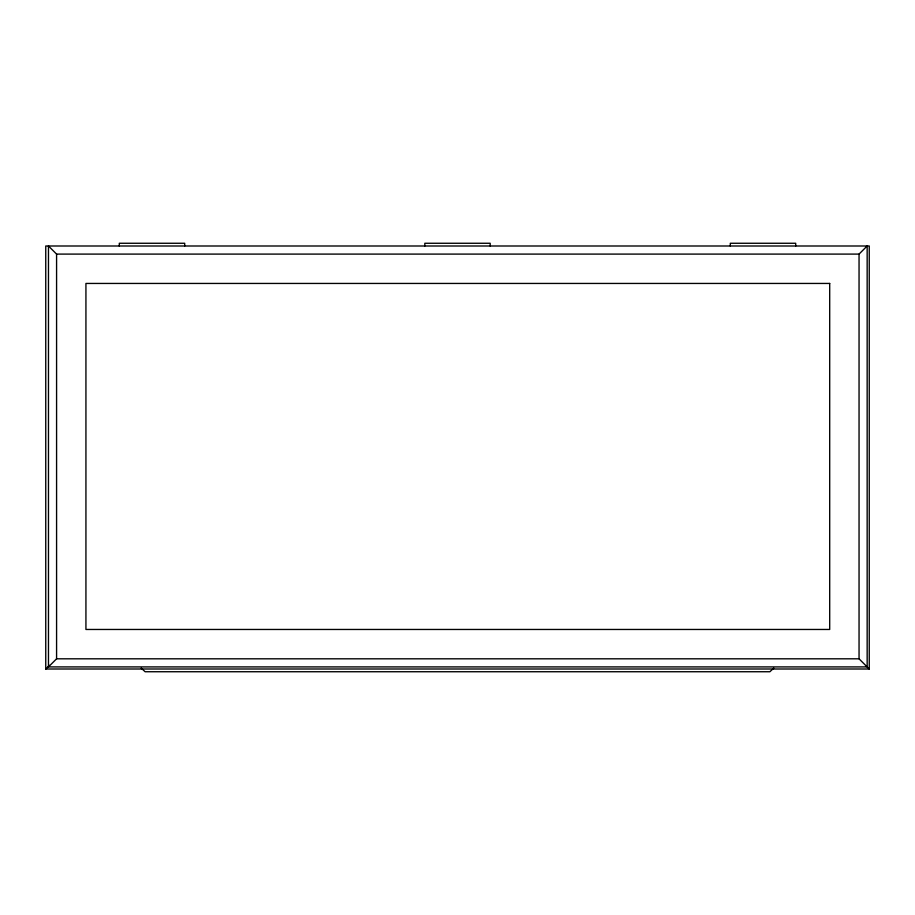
<?xml version="1.0" encoding="UTF-8"?>
<svg xmlns="http://www.w3.org/2000/svg" width="915" height="915" viewBox="0 0 915 915"><rect width="100%" height="100%" fill="white"/><g stroke="black" fill="none" stroke-linecap="round" stroke-linejoin="round"><path stroke-width="1.37" d="M45.75 669.002L869.25 669.002L869.25 245.998L45.75 245.998L45.75 669.002L49.387 665.377M48.472 666.909L867.157 666.909L867.157 245.998L859.048 254.096L56.581 254.096L48.472 245.998L48.472 666.909L56.581 658.811L859.048 658.811L869.25 669.002M773.793 668.099L769.881 671.736L145.119 671.736L141.207 668.099M859.048 254.096L859.048 658.811M795.695 245.998L795.695 243.264L730.307 243.264L730.307 245.998M490.188 245.998L490.188 243.264L424.812 243.264L424.812 245.998M184.693 245.998L184.693 243.264L119.305 243.264L119.305 245.998M56.581 254.096L56.581 658.811M829.699 283.444L85.93 283.444L85.93 629.463L829.699 629.463L829.699 283.444"/></g></svg>
